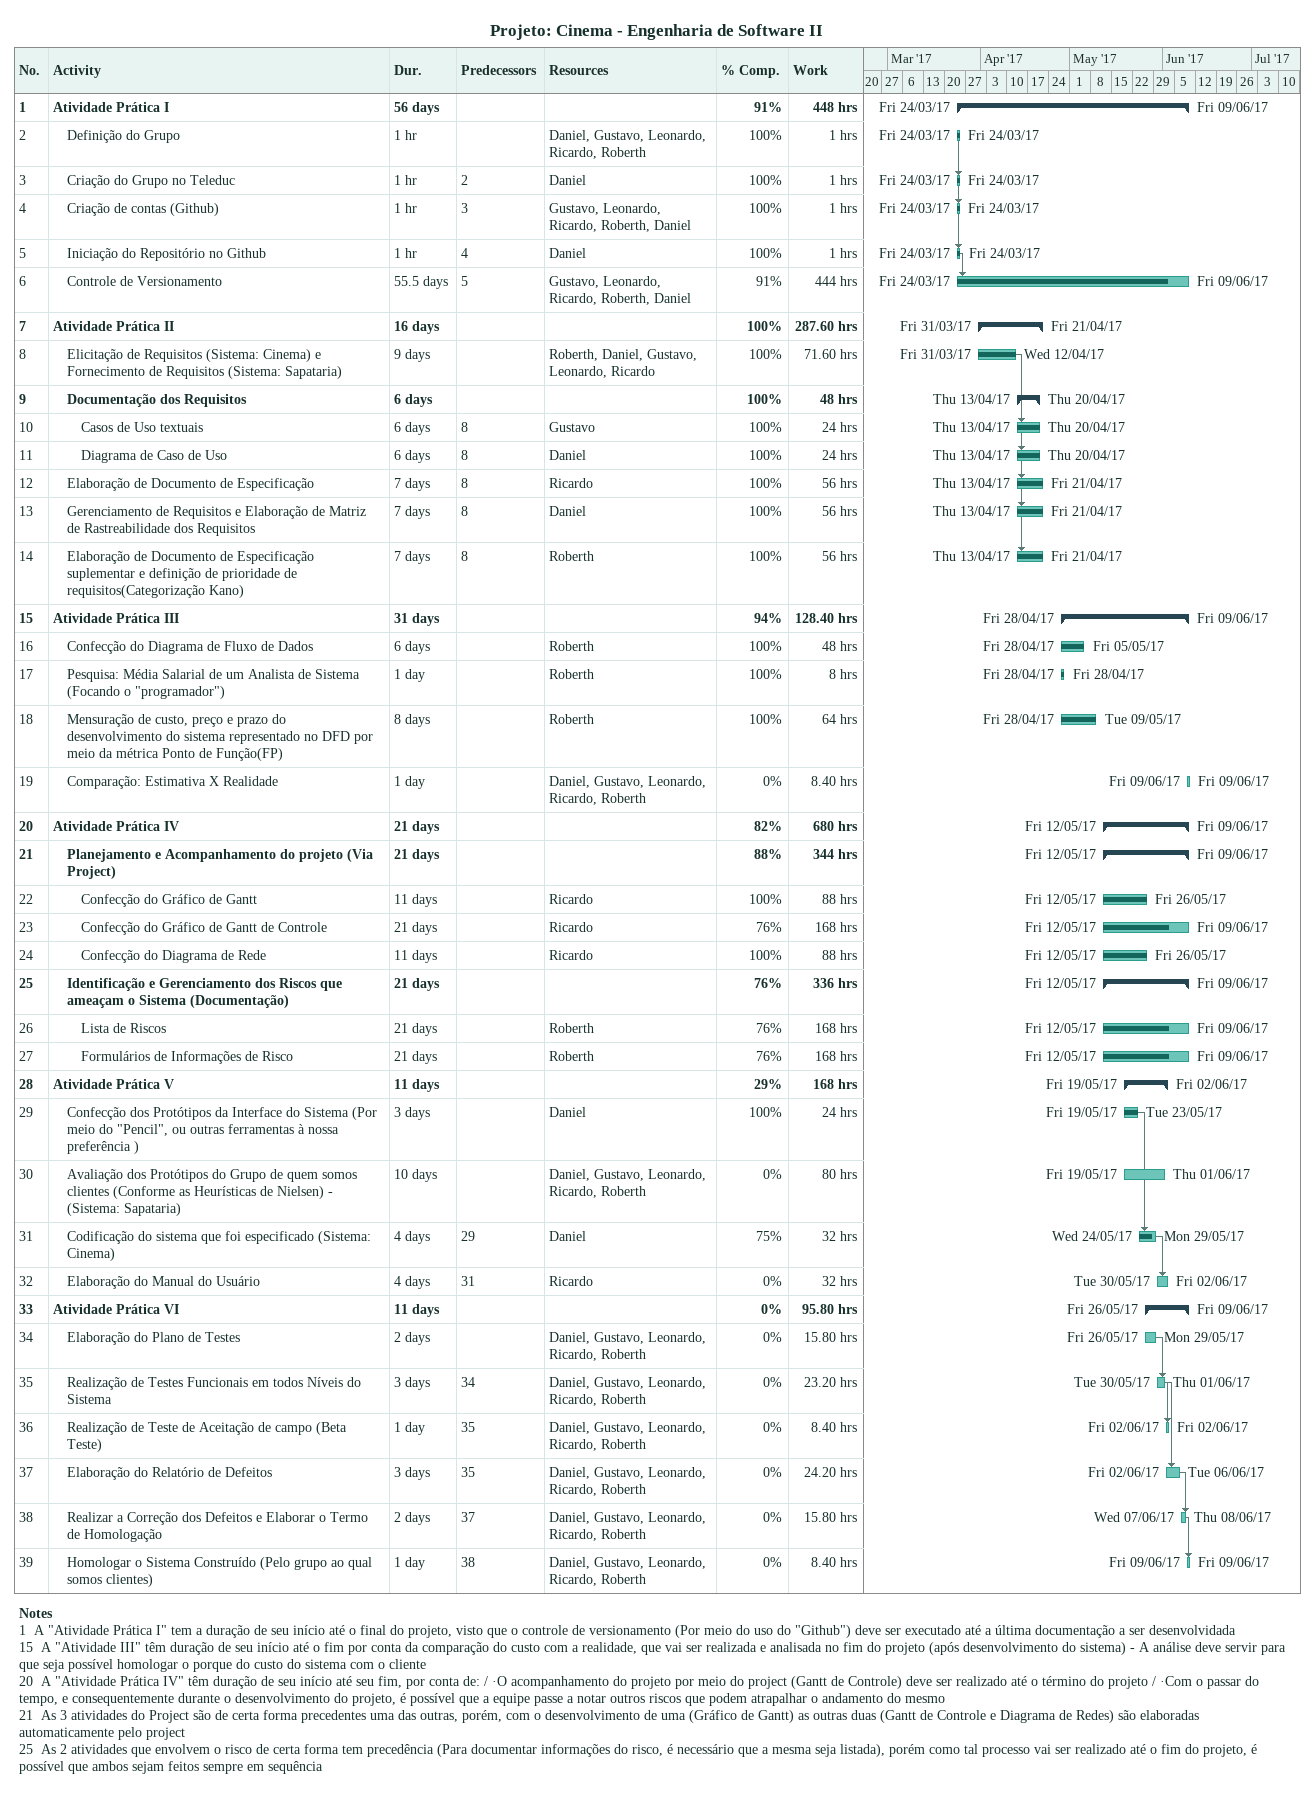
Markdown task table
Projeto: Cinema - Engenharia de Software II

| ID | Level | Task | Duration | Start | Finish | Predecessors | Resources | % complete | Work (h) |
|---|---|---|---|---|---|---|---|---|---|
| 1 | 1 | **Atividade Prática I** | 56d | 2017-03-24 | 2017-06-09 |  |  | 91 | 448 |
| 2 | 2 | Definição do Grupo | 1h | 2017-03-24 | 2017-03-24 |  | Daniel, Gustavo, Leonardo, Ricardo, Roberth | 100 | 1 |
| 3 | 2 | Criação do Grupo no Teleduc | 1h | 2017-03-24 | 2017-03-24 | 2 | Daniel | 100 | 1 |
| 4 | 2 | Criação de contas (Github) | 1h | 2017-03-24 | 2017-03-24 | 3 | Gustavo, Leonardo, Ricardo, Roberth, Daniel | 100 | 1 |
| 5 | 2 | Iniciação do Repositório no Github | 1h | 2017-03-24 | 2017-03-24 | 4 | Daniel | 100 | 1 |
| 6 | 2 | Controle de Versionamento | 55.5d | 2017-03-24 | 2017-06-09 | 5 | Gustavo, Leonardo, Ricardo, Roberth, Daniel | 91 | 444 |
| 7 | 1 | **Atividade Prática II** | 16d | 2017-03-31 | 2017-04-21 |  |  | 100 | 287.60 |
| 8 | 2 | Elicitação de Requisitos (Sistema: Cinema) e Fornecimento de Requisitos (Sistema: Sapataria) | 9d | 2017-03-31 | 2017-04-12 |  | Roberth, Daniel, Gustavo, Leonardo, Ricardo | 100 | 71.60 |
| 9 | 2 | **Documentação dos Requisitos** | 6d | 2017-04-13 | 2017-04-20 |  |  | 100 | 48 |
| 10 | 3 | Casos de Uso textuais | 6d | 2017-04-13 | 2017-04-20 | 8 | Gustavo | 100 | 24 |
| 11 | 3 | Diagrama de Caso de Uso | 6d | 2017-04-13 | 2017-04-20 | 8 | Daniel | 100 | 24 |
| 12 | 2 | Elaboração de Documento de Especificação | 7d | 2017-04-13 | 2017-04-21 | 8 | Ricardo | 100 | 56 |
| 13 | 2 | Gerenciamento de Requisitos e Elaboração de Matriz de Rastreabilidade dos Requisitos | 7d | 2017-04-13 | 2017-04-21 | 8 | Daniel | 100 | 56 |
| 14 | 2 | Elaboração de Documento de Especificação suplementar e definição de prioridade de requisitos(Categorização Kano) | 7d | 2017-04-13 | 2017-04-21 | 8 | Roberth | 100 | 56 |
| 15 | 1 | **Atividade Prática III** | 31d | 2017-04-28 | 2017-06-09 |  |  | 94 | 128.40 |
| 16 | 2 | Confecção do Diagrama de Fluxo de Dados | 6d | 2017-04-28 | 2017-05-05 |  | Roberth | 100 | 48 |
| 17 | 2 | Pesquisa: Média Salarial de um Analista de Sistema (Focando o "programador") | 1d | 2017-04-28 | 2017-04-28 |  | Roberth | 100 | 8 |
| 18 | 2 | Mensuração de custo, preço e prazo do desenvolvimento do sistema representado no DFD por meio da métrica Ponto de Função(FP) | 8d | 2017-04-28 | 2017-05-09 |  | Roberth | 100 | 64 |
| 19 | 2 | Comparação: Estimativa X Realidade | 1d | 2017-06-09 | 2017-06-09 |  | Daniel, Gustavo, Leonardo, Ricardo, Roberth | 0 | 8.40 |
| 20 | 1 | **Atividade Prática IV** | 21d | 2017-05-12 | 2017-06-09 |  |  | 82 | 680 |
| 21 | 2 | **Planejamento e Acompanhamento do projeto (Via Project)** | 21d | 2017-05-12 | 2017-06-09 |  |  | 88 | 344 |
| 22 | 3 | Confecção do Gráfico de Gantt | 11d | 2017-05-12 | 2017-05-26 |  | Ricardo | 100 | 88 |
| 23 | 3 | Confecção do Gráfico de Gantt de Controle | 21d | 2017-05-12 | 2017-06-09 |  | Ricardo | 76 | 168 |
| 24 | 3 | Confecção do Diagrama de Rede | 11d | 2017-05-12 | 2017-05-26 |  | Ricardo | 100 | 88 |
| 25 | 2 | **Identificação e Gerenciamento dos Riscos que ameaçam o Sistema (Documentação)** | 21d | 2017-05-12 | 2017-06-09 |  |  | 76 | 336 |
| 26 | 3 | Lista de Riscos | 21d | 2017-05-12 | 2017-06-09 |  | Roberth | 76 | 168 |
| 27 | 3 | Formulários de Informações de Risco | 21d | 2017-05-12 | 2017-06-09 |  | Roberth | 76 | 168 |
| 28 | 1 | **Atividade Prática V** | 11d | 2017-05-19 | 2017-06-02 |  |  | 29 | 168 |
| 29 | 2 | Confecção dos Protótipos da Interface do Sistema (Por meio do "Pencil", ou outras ferramentas à nossa preferência ) | 3d | 2017-05-19 | 2017-05-23 |  | Daniel | 100 | 24 |
| 30 | 2 | Avaliação dos Protótipos do Grupo de quem somos clientes (Conforme as Heurísticas de Nielsen) - (Sistema: Sapataria) | 10d | 2017-05-19 | 2017-06-01 |  | Daniel, Gustavo, Leonardo, Ricardo, Roberth | 0 | 80 |
| 31 | 2 | Codificação do sistema que foi especificado (Sistema: Cinema) | 4d | 2017-05-24 | 2017-05-29 | 29 | Daniel | 75 | 32 |
| 32 | 2 | Elaboração do Manual do Usuário | 4d | 2017-05-30 | 2017-06-02 | 31 | Ricardo | 0 | 32 |
| 33 | 1 | **Atividade Prática VI** | 11d | 2017-05-26 | 2017-06-09 |  |  | 0 | 95.80 |
| 34 | 2 | Elaboração do Plano de Testes | 2d | 2017-05-26 | 2017-05-29 |  | Daniel, Gustavo, Leonardo, Ricardo, Roberth | 0 | 15.80 |
| 35 | 2 | Realização de Testes Funcionais em todos Níveis do Sistema | 3d | 2017-05-30 | 2017-06-01 | 34 | Daniel, Gustavo, Leonardo, Ricardo, Roberth | 0 | 23.20 |
| 36 | 2 | Realização de Teste de Aceitação de campo (Beta Teste) | 1d | 2017-06-02 | 2017-06-02 | 35 | Daniel, Gustavo, Leonardo, Ricardo, Roberth | 0 | 8.40 |
| 37 | 2 | Elaboração do Relatório de Defeitos | 3d | 2017-06-02 | 2017-06-06 | 35 | Daniel, Gustavo, Leonardo, Ricardo, Roberth | 0 | 24.20 |
| 38 | 2 | Realizar a Correção dos Defeitos e Elaborar o Termo de Homologação | 2d | 2017-06-07 | 2017-06-08 | 37 | Daniel, Gustavo, Leonardo, Ricardo, Roberth | 0 | 15.80 |
| 39 | 2 | Homologar o Sistema Construído (Pelo grupo ao qual somos clientes) | 1d | 2017-06-09 | 2017-06-09 | 38 | Daniel, Gustavo, Leonardo, Ricardo, Roberth | 0 | 8.40 |

Notes
- 1: A "Atividade Prática I" tem a duração de seu início até o final do projeto, visto que o controle de versionamento (Por meio do uso do "Github") deve ser executado até a última documentação a ser desenvolvidada
- 15: A "Atividade III" têm duração de seu início até o fim por conta da comparação do custo com a realidade, que vai ser realizada e analisada no fim do projeto (após desenvolvimento do sistema) - A análise deve servir para que seja possível homologar o porque do custo do sistema com o cliente
- 20: A "Atividade Prática IV" têm duração de seu início até seu fim, por conta de: / ·O acompanhamento do projeto por meio do project (Gantt de Controle) deve ser realizado até o término do projeto / ·Com o passar do tempo, e consequentemente durante o desenvolvimento do projeto, é possível que a equipe passe a notar outros riscos que podem atrapalhar o andamento do mesmo
- 21: As 3 atividades do Project são de certa forma precedentes uma das outras, porém, com o desenvolvimento de uma (Gráfico de Gantt) as outras duas (Gantt de Controle e Diagrama de Redes) são elaboradas automaticamente pelo project
- 25: As 2 atividades que envolvem o risco de certa forma tem precedência (Para documentar informações do risco, é necessário que a mesma seja listada), porém como tal processo vai ser realizado até o fim do projeto, é possível que ambos sejam feitos sempre em sequência
